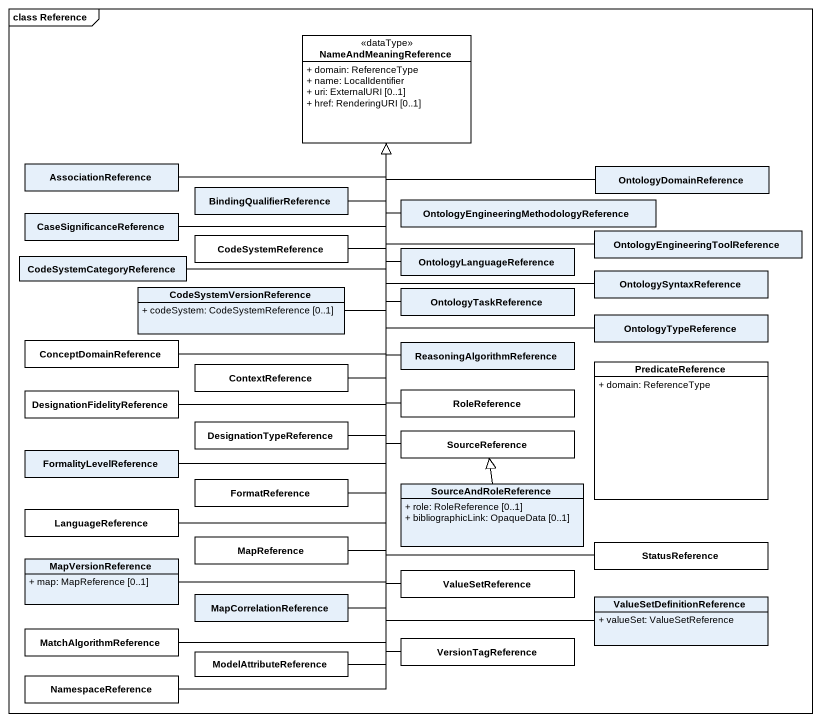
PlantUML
@startuml
mainframe class Reference
hide circle
hide empty members
skinparam classAttributeIconSize 0
class NameAndMeaningReference <<dataType>> #FFFFFF {
  + domain: ReferenceType
  + name: LocalIdentifier
  + uri: ExternalURI [0..1]
  + href: RenderingURI [0..1]
}
class AssociationReference
class BindingQualifierReference
class OntologyDomainReference
class CaseSignificanceReference
class CodeSystemReference #FFFFFF
class "OntologyEngineeringMethodologyReference" as OntologyEngineeringMethodolo
class "OntologyEngineeringToolReference" as OntologyEngineeringToolRefer
class CodeSystemCategoryReference
class OntologyLanguageReference
class OntologySyntaxReference
class CodeSystemVersionReference {
  + codeSystem: CodeSystemReference [0..1]
}
class OntologyTaskReference
class OntologyTypeReference
class ConceptDomainReference #FFFFFF
class ReasoningAlgorithmReference
class DesignationFidelityReference #FFFFFF
class ContextReference #FFFFFF
class RoleReference #FFFFFF
class PredicateReference #FFFFFF {
  + domain: ReferenceType
}
class DesignationTypeReference #FFFFFF
class SourceReference #FFFFFF
class FormalityLevelReference
class LanguageReference #FFFFFF
class FormatReference #FFFFFF
class SourceAndRoleReference {
  + role: RoleReference [0..1]
  + bibliographicLink: OpaqueData [0..1]
}
class MapReference #FFFFFF
class StatusReference #FFFFFF
class MapVersionReference {
  + map: MapReference [0..1]
}
class MapCorrelationReference
class ValueSetReference #FFFFFF
class MatchAlgorithmReference #FFFFFF
class ValueSetDefinitionReference {
  + valueSet: ValueSetReference
}
class ModelAttributeReference #FFFFFF
class VersionTagReference #FFFFFF
class NamespaceReference #FFFFFF
AssociationReference -right-|> NameAndMeaningReference
BindingQualifierReference -up-|> NameAndMeaningReference
OntologyDomainReference -left-|> NameAndMeaningReference
CaseSignificanceReference -right-|> NameAndMeaningReference
CodeSystemReference -up-|> NameAndMeaningReference
OntologyEngineeringMethodolo -up-|> NameAndMeaningReference
OntologyEngineeringToolRefer -left-|> NameAndMeaningReference
CodeSystemCategoryReference -up-|> NameAndMeaningReference
OntologyLanguageReference -up-|> NameAndMeaningReference
OntologySyntaxReference -up-|> NameAndMeaningReference
CodeSystemVersionReference -up-|> NameAndMeaningReference
OntologyTaskReference -up-|> NameAndMeaningReference
OntologyTypeReference -up-|> NameAndMeaningReference
ConceptDomainReference -up-|> NameAndMeaningReference
ReasoningAlgorithmReference -up-|> NameAndMeaningReference
DesignationFidelityReference -up-|> NameAndMeaningReference
ContextReference -up-|> NameAndMeaningReference
RoleReference -up-|> NameAndMeaningReference
DesignationTypeReference -up-|> NameAndMeaningReference
SourceReference -up-|> NameAndMeaningReference
FormalityLevelReference -up-|> NameAndMeaningReference
LanguageReference -up-|> NameAndMeaningReference
FormatReference -up-|> NameAndMeaningReference
SourceAndRoleReference -up-|> SourceReference
MapReference -up-|> NameAndMeaningReference
StatusReference -up-|> NameAndMeaningReference
MapVersionReference -up-|> NameAndMeaningReference
MapCorrelationReference -up-|> NameAndMeaningReference
ValueSetReference -up-|> NameAndMeaningReference
MatchAlgorithmReference -up-|> NameAndMeaningReference
ValueSetDefinitionReference -up-|> NameAndMeaningReference
ModelAttributeReference -up-|> NameAndMeaningReference
VersionTagReference -up-|> NameAndMeaningReference
NamespaceReference -up-|> NameAndMeaningReference
@enduml
